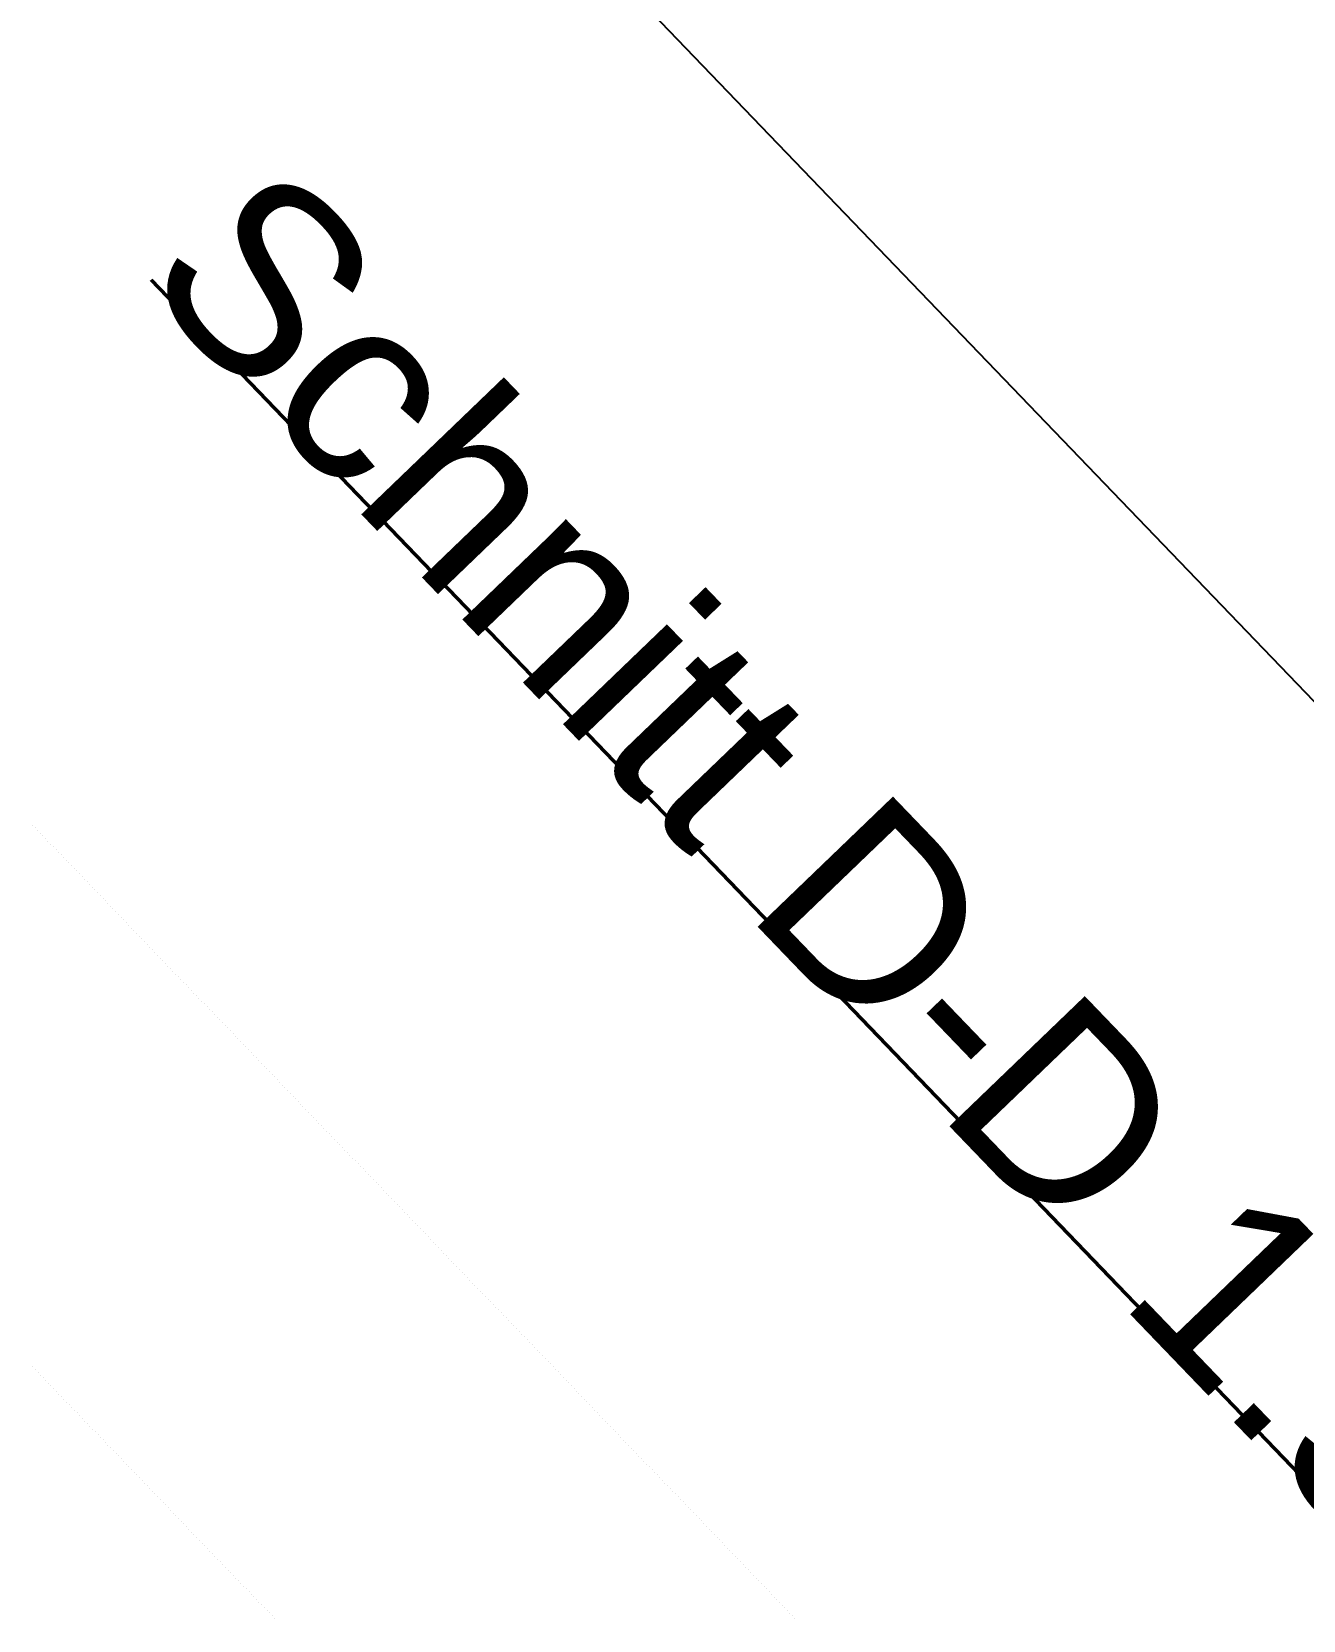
# Model space of a CAD drawing. Header units: metres. Extents: x 2687650.8 to 2687727.1, y 1234407.3 to 1234484.3.
# Drawn here: x 2687705.765 to 2687709.151, y 1234454.457 to 1234458.686 of the extents above; entities that cross this region are included whole.
import ezdxf

# ---------------------------------------------------------------- set-up
doc = ezdxf.new("R2010")
doc.units = ezdxf.units.M
for name, color, linetype in [('PDF_A__RAND', 7, 'Continuous'), ('PDF_E_Text', 7, 'Continuous'), ('PDF_Ebene 2', 7, 'Continuous'), ('PDF_Text', 7, 'Continuous')]:
    doc.layers.add(name, color=color, linetype=linetype)
doc.styles.add('PDF Arial', font='arial.ttf')

# ---------------------------------------------------------------- blocks, each defined once
blk = doc.blocks.new('A$C1c84ec86')
at = {"layer": 'PDF_A__RAND', "lineweight": 25}
blk.add_lwpolyline([(6283.01, 4455.03), (6300.16, 4455.03), (0, 4455.03), (0, 0), (6300.16, 0), (6300.16, 4455.03), (6300.16, 4430.05)], dxfattribs=at)
at = {"layer": 'PDF_E_Text', "lineweight": 50}
blk.add_lwpolyline([(3498.7, 4309.61), (3997.18, 4309.61)], dxfattribs=at)
at = {"layer": 'PDF_Ebene 2', "lineweight": 20}
for points in [[(3581.46, 4186.21), (3581.46, 4186.21)], [(3582.52, 4186.21), (3582.52, 4186.21)], [(3583.37, 4186.21), (3583.37, 4186.21)], [(3584.43, 4186.21), (3584.43, 4186.21)], [(3585.48, 4186.21), (3585.48, 4186.21)], [(3586.54, 4186.21), (3586.54, 4186.21)], [(3587.39, 4186.21), (3587.39, 4186.21)], [(3588.45, 4186.21), (3588.45, 4186.21)], [(3589.51, 4186.21), (3589.51, 4186.21)], [(3590.56, 4186.21), (3590.56, 4186.21)], [(3591.41, 4186.21), (3591.41, 4186.21)], [(3592.47, 4186.21), (3592.47, 4186.21)], [(3593.53, 4186.21), (3593.53, 4186.21)], [(3594.38, 4186.21), (3594.38, 4186.21)], [(3595.43, 4186.21), (3595.43, 4186.21)], [(3596.49, 4186.21), (3596.49, 4186.21)], [(3597.55, 4186.21), (3597.55, 4186.21)], [(3598.4, 4186.21), (3598.4, 4186.21)], [(3599.46, 4186.21), (3599.46, 4186.21)], [(3600.51, 4186.21), (3600.51, 4186.21)], [(3601.57, 4186.21), (3601.57, 4186.21)], [(3602.42, 4186.21), (3602.42, 4186.21)], [(3603.48, 4186.21), (3603.48, 4186.21)], [(3604.54, 4186.21), (3604.54, 4186.21)], [(3605.38, 4186.21), (3605.38, 4186.21)], [(3606.44, 4186.21), (3606.44, 4186.21)], [(3607.5, 4186.21), (3607.5, 4186.21)], [(3608.56, 4186.21), (3608.56, 4186.21)], [(3609.4, 4186.21), (3609.4, 4186.21)], [(3610.46, 4186.21), (3610.46, 4186.21)], [(3611.52, 4186.21), (3611.52, 4186.21)], [(3612.37, 4186.21), (3612.37, 4186.21)], [(3613.43, 4186.21), (3613.43, 4186.21)], [(3614.48, 4186.21), (3614.48, 4186.21)], [(3615.54, 4186.21), (3615.54, 4186.21)], [(3616.39, 4186.21), (3616.39, 4186.21)], [(3617.45, 4186.21), (3617.45, 4186.21)], [(3618.51, 4186.21), (3618.51, 4186.21)], [(3619.56, 4186.21), (3619.56, 4186.21)], [(3620.41, 4186.21), (3620.41, 4186.21)], [(3621.47, 4186.21), (3621.47, 4186.21)], [(3622.53, 4186.21), (3622.53, 4186.21)], [(3623.37, 4186.21), (3623.37, 4186.21)], [(3624.43, 4186.21), (3624.43, 4186.21)], [(3625.49, 4186.21), (3625.49, 4186.21)], [(3626.55, 4186.21), (3626.55, 4186.21)], [(3627.4, 4186.21), (3627.4, 4186.21)], [(3628.45, 4186.21), (3628.45, 4186.21)], [(3629.51, 4186.21), (3629.51, 4186.21)], [(3630.57, 4186.21), (3630.57, 4186.21)], [(3631.42, 4186.21), (3631.42, 4186.21)], [(3632.48, 4186.21), (3632.48, 4186.21)], [(3633.53, 4186.21), (3633.53, 4186.21)], [(3634.38, 4186.21), (3634.38, 4186.21)], [(3635.44, 4186.21), (3635.44, 4186.21)], [(3636.5, 4186.21), (3636.5, 4186.21)], [(3637.56, 4186.21), (3637.56, 4186.21)], [(3638.4, 4186.21), (3638.4, 4186.21)], [(3639.46, 4186.21), (3639.46, 4186.21)], [(3640.52, 4186.21), (3640.52, 4186.21)], [(3641.58, 4186.21), (3641.58, 4186.21)], [(3642.42, 4186.21), (3642.42, 4186.21)], [(3643.48, 4186.21), (3643.48, 4186.21)], [(3644.54, 4186.21), (3644.54, 4186.21)], [(3645.39, 4186.21), (3645.39, 4186.21)], [(3646.45, 4186.21), (3646.45, 4186.21)], [(3647.5, 4186.21), (3647.5, 4186.21)], [(3648.56, 4186.21), (3648.56, 4186.21)], [(3649.41, 4186.21), (3649.41, 4186.21)], [(3650.47, 4186.21), (3650.47, 4186.21)], [(3651.53, 4186.21), (3651.53, 4186.21)], [(3652.37, 4186.21), (3652.37, 4186.21)], [(3653.43, 4186.21), (3653.43, 4186.21)], [(3654.49, 4186.21), (3654.49, 4186.21)], [(3655.55, 4186.21), (3655.55, 4186.21)], [(3656.39, 4186.21), (3656.39, 4186.21)], [(3657.45, 4186.21), (3657.45, 4186.21)], [(3658.51, 4186.21), (3658.51, 4186.21)], [(3659.57, 4186.21), (3659.57, 4186.21)], [(3660.42, 4186.21), (3660.42, 4186.21)], [(3661.47, 4186.21), (3661.47, 4186.21)], [(3662.53, 4186.21), (3662.53, 4186.21)], [(3663.38, 4186.21), (3663.38, 4186.21)], [(3664.44, 4186.21), (3664.44, 4186.21)], [(3665.5, 4186.21), (3665.5, 4186.21)], [(3666.55, 4186.21), (3666.55, 4186.21)], [(3667.4, 4186.21), (3667.4, 4186.21)], [(3668.46, 4186.21), (3668.46, 4186.21)], [(3669.52, 4186.21), (3669.52, 4186.21)], [(3670.58, 4186.21), (3670.58, 4186.21)], [(3671.42, 4186.21), (3671.42, 4186.21)], [(3672.48, 4186.21), (3672.48, 4186.21)], [(3673.54, 4186.21), (3673.54, 4186.21)], [(3674.39, 4186.21), (3674.39, 4186.21)], [(3675.44, 4186.21), (3675.44, 4186.21)], [(3676.5, 4186.21), (3676.5, 4186.21)], [(3677.56, 4186.21), (3677.56, 4186.21)], [(3678.41, 4186.21), (3678.41, 4186.21)], [(3679.47, 4186.21), (3679.47, 4186.21)], [(3680.52, 4186.21), (3680.52, 4186.21)], [(3681.58, 4186.21), (3681.58, 4186.21)], [(3682.43, 4186.21), (3682.43, 4186.21)], [(3683.49, 4186.21), (3683.49, 4186.21)], [(3684.55, 4186.21), (3684.55, 4186.21)], [(3685.39, 4186.21), (3685.39, 4186.21)], [(3686.45, 4186.21), (3686.45, 4186.21)], [(3687.51, 4186.21), (3687.51, 4186.21)], [(3688.57, 4186.21), (3688.57, 4186.21)], [(3689.42, 4186.21), (3689.42, 4186.21)], [(3690.47, 4186.21), (3690.47, 4186.21)], [(3691.53, 4186.21), (3691.53, 4186.21)], [(3692.38, 4186.21), (3692.38, 4186.21)], [(3693.44, 4186.21), (3693.44, 4186.21)], [(3694.5, 4186.21), (3694.5, 4186.21)], [(3695.55, 4186.21), (3695.55, 4186.21)], [(3696.4, 4186.21), (3696.4, 4186.21)], [(3697.46, 4186.21), (3697.46, 4186.21)], [(3698.52, 4186.21), (3698.52, 4186.21)], [(3699.58, 4186.21), (3699.58, 4186.21)], [(3700.42, 4186.21), (3700.42, 4186.21)], [(3701.48, 4186.21), (3701.48, 4186.21)], [(3702.54, 4186.21), (3702.54, 4186.21)], [(3703.39, 4186.21), (3703.39, 4186.21)], [(3704.44, 4186.21), (3704.44, 4186.21)], [(3705.5, 4186.21), (3705.5, 4186.21)], [(3706.56, 4186.21), (3706.56, 4186.21)], [(3707.41, 4186.21), (3707.41, 4186.21)], [(3708.47, 4186.21), (3708.47, 4186.21)], [(3709.52, 4186.21), (3709.52, 4186.21)], [(3710.58, 4186.21), (3710.58, 4186.21)], [(3711.43, 4186.21), (3711.43, 4186.21)], [(3712.49, 4186.21), (3712.49, 4186.21)], [(3713.55, 4186.21), (3713.55, 4186.21)], [(3714.39, 4186.21), (3714.39, 4186.21)], [(3715.45, 4186.21), (3715.45, 4186.21)], [(3716.51, 4186.21), (3716.51, 4186.21)], [(3717.57, 4186.21), (3717.57, 4186.21)], [(3718.41, 4186.21), (3718.41, 4186.21)], [(3719.47, 4186.21), (3719.47, 4186.21)], [(3720.53, 4186.21), (3720.53, 4186.21)], [(3721.59, 4186.21), (3721.59, 4186.21)], [(3722.44, 4186.21), (3722.44, 4186.21)], [(3723.49, 4186.21), (3723.49, 4186.21)], [(3724.55, 4186.21), (3724.55, 4186.21)], [(3725.4, 4186.21), (3725.4, 4186.21)], [(3726.46, 4186.21), (3726.46, 4186.21)], [(3727.52, 4186.21), (3727.52, 4186.21)], [(3728.57, 4186.21), (3728.57, 4186.21)], [(3729.42, 4186.21), (3729.42, 4186.21)], [(3730.48, 4186.21), (3730.48, 4186.21)], [(3731.54, 4186.21), (3731.54, 4186.21)], [(3732.38, 4186.21), (3732.38, 4186.21)], [(3733.44, 4186.21), (3733.44, 4186.21)], [(3734.5, 4186.21), (3734.5, 4186.21)], [(3735.56, 4186.21), (3735.56, 4186.21)], [(3736.41, 4186.21), (3736.41, 4186.21)], [(3737.46, 4186.21), (3737.46, 4186.21)], [(3738.52, 4186.21), (3738.52, 4186.21)], [(3739.58, 4186.21), (3739.58, 4186.21)], [(3740.43, 4186.21), (3740.43, 4186.21)], [(3741.49, 4186.21), (3741.49, 4186.21)], [(3742.54, 4186.21), (3742.54, 4186.21)], [(3743.39, 4186.21), (3743.39, 4186.21)], [(3744.45, 4186.21), (3744.45, 4186.21)], [(3745.51, 4186.21), (3745.51, 4186.21)], [(3746.57, 4186.21), (3746.57, 4186.21)], [(3747.41, 4186.21), (3747.41, 4186.21)], [(3748.47, 4186.21), (3748.47, 4186.21)], [(3749.53, 4186.21), (3749.53, 4186.21)], [(3750.59, 4186.21), (3750.59, 4186.21)], [(3751.43, 4186.21), (3751.43, 4186.21)], [(3752.49, 4186.21), (3752.49, 4186.21)], [(3753.55, 4186.21), (3753.55, 4186.21)], [(3754.4, 4186.21), (3754.4, 4186.21)], [(3755.46, 4186.21), (3755.46, 4186.21)], [(3756.51, 4186.21), (3756.51, 4186.21)], [(3757.57, 4186.21), (3757.57, 4186.21)], [(3758.42, 4186.21), (3758.42, 4186.21)], [(3759.48, 4186.21), (3759.48, 4186.21)], [(3760.54, 4186.21), (3760.54, 4186.21)], [(3761.59, 4186.21), (3761.59, 4186.21)], [(3762.44, 4186.21), (3762.44, 4186.21)], [(3763.5, 4186.21), (3763.5, 4186.21)], [(3764.56, 4186.21), (3764.56, 4186.21)], [(3765.4, 4186.21), (3765.4, 4186.21)], [(3766.46, 4186.21), (3766.46, 4186.21)], [(3767.52, 4186.21), (3767.52, 4186.21)], [(3768.58, 4186.21), (3768.58, 4186.21)], [(3769.43, 4186.21), (3769.43, 4186.21)], [(3770.48, 4186.21), (3770.48, 4186.21)], [(3771.54, 4186.21), (3771.54, 4186.21)], [(3772.39, 4186.21), (3772.39, 4186.21)], [(3773.45, 4186.21), (3773.45, 4186.21)], [(3774.51, 4186.21), (3774.51, 4186.21)], [(3775.56, 4186.21), (3775.56, 4186.21)], [(3776.41, 4186.21), (3776.41, 4186.21)], [(3777.47, 4186.21), (3777.47, 4186.21)], [(3778.53, 4186.21), (3778.53, 4186.21)], [(3779.59, 4186.21), (3779.59, 4186.21)], [(3780.43, 4186.21), (3780.43, 4186.21)], [(3781.49, 4186.21), (3781.49, 4186.21)], [(3782.55, 4186.21), (3782.55, 4186.21)], [(3783.4, 4186.21), (3783.4, 4186.21)], [(3784.46, 4186.21), (3784.46, 4186.21)], [(3785.51, 4186.21), (3785.51, 4186.21)], [(3786.57, 4186.21), (3786.57, 4186.21)], [(3787.42, 4186.21), (3787.42, 4186.21)], [(3788.48, 4186.21), (3788.48, 4186.21)], [(3789.54, 4186.21), (3789.54, 4186.21)], [(3790.59, 4186.21), (3790.59, 4186.21)], [(3791.44, 4186.21), (3791.44, 4186.21)], [(3792.5, 4186.21), (3792.5, 4186.21)], [(3793.56, 4186.21), (3793.56, 4186.21)], [(3794.4, 4186.21), (3794.4, 4186.21)], [(3795.46, 4186.21), (3795.46, 4186.21)], [(3796.52, 4186.21), (3796.52, 4186.21)], [(3797.58, 4186.21), (3797.58, 4186.21)], [(3798.43, 4186.21), (3798.43, 4186.21)], [(3799.48, 4186.21), (3799.48, 4186.21)], [(3800.54, 4186.21), (3800.54, 4186.21)], [(3801.6, 4186.21), (3801.6, 4186.21)], [(3802.45, 4186.21), (3802.45, 4186.21)], [(3803.51, 4186.21), (3803.51, 4186.21)], [(3804.56, 4186.21), (3804.56, 4186.21)], [(3805.41, 4186.21), (3805.41, 4186.21)], [(3806.47, 4186.21), (3806.47, 4186.21)], [(3807.53, 4186.21), (3807.53, 4186.21)], [(3808.59, 4186.21), (3808.59, 4186.21)], [(3809.43, 4186.21), (3809.43, 4186.21)], [(3810.49, 4186.21), (3810.49, 4186.21)], [(3811.55, 4186.21), (3811.55, 4186.21)], [(3812.4, 4186.21), (3812.4, 4186.21)], [(3813.45, 4186.21), (3813.45, 4186.21)], [(3814.51, 4186.21), (3814.51, 4186.21)], [(3815.57, 4186.21), (3815.57, 4186.21)], [(3816.42, 4186.21), (3816.42, 4186.21)], [(3817.48, 4186.21), (3817.48, 4186.21)], [(3818.53, 4186.21), (3818.53, 4186.21)], [(3819.59, 4186.21), (3819.59, 4186.21)], [(3820.44, 4186.21), (3820.44, 4186.21)], [(3821.5, 4186.21), (3821.5, 4186.21)], [(3822.56, 4186.21), (3822.56, 4186.21)], [(3823.4, 4186.21), (3823.4, 4186.21)], [(3824.46, 4186.21), (3824.46, 4186.21)], [(3825.52, 4186.21), (3825.52, 4186.21)], [(3826.58, 4186.21), (3826.58, 4186.21)], [(3827.42, 4186.21), (3827.42, 4186.21)], [(3828.48, 4186.21), (3828.48, 4186.21)], [(3829.54, 4186.21), (3829.54, 4186.21)], [(3830.6, 4186.21), (3830.6, 4186.21)], [(3831.45, 4186.21), (3831.45, 4186.21)], [(3832.5, 4186.21), (3832.5, 4186.21)], [(3833.56, 4186.21), (3833.56, 4186.21)], [(3834.41, 4186.21), (3834.41, 4186.21)], [(3835.47, 4186.21), (3835.47, 4186.21)], [(3836.53, 4186.21), (3836.53, 4186.21)], [(3837.58, 4186.21), (3837.58, 4186.21)], [(3838.43, 4186.21), (3838.43, 4186.21)], [(3839.49, 4186.21), (3839.49, 4186.21)], [(3840.55, 4186.21), (3840.55, 4186.21)], [(3841.61, 4186.21), (3841.61, 4186.21)], [(3842.45, 4186.21), (3842.45, 4186.21)], [(3843.51, 4186.21), (3843.51, 4186.21)], [(3844.57, 4186.21), (3844.57, 4186.21)], [(3845.42, 4186.21), (3845.42, 4186.21)], [(3846.47, 4186.21), (3846.47, 4186.21)], [(3847.53, 4186.21), (3847.53, 4186.21)], [(3848.59, 4186.21), (3848.59, 4186.21)], [(3849.44, 4186.21), (3849.44, 4186.21)], [(3850.5, 4186.21), (3850.5, 4186.21)], [(3851.55, 4186.21), (3851.55, 4186.21)], [(3852.4, 4186.21), (3852.4, 4186.21)], [(3853.46, 4186.21), (3853.46, 4186.21)], [(3854.52, 4186.21), (3854.52, 4186.21)], [(3855.58, 4186.21), (3855.58, 4186.21)], [(3856.42, 4186.21), (3856.42, 4186.21)], [(3857.48, 4186.21), (3857.48, 4186.21)], [(3858.54, 4186.21), (3858.54, 4186.21)], [(3859.6, 4186.21), (3859.6, 4186.21)], [(3860.44, 4186.21), (3860.44, 4186.21)], [(3861.5, 4186.21), (3861.5, 4186.21)], [(3862.56, 4186.21), (3862.56, 4186.21)], [(3863.41, 4186.21), (3863.41, 4186.21)], [(3864.47, 4186.21), (3864.47, 4186.21)], [(3865.52, 4186.21), (3865.52, 4186.21)], [(3866.58, 4186.21), (3866.58, 4186.21)], [(3867.43, 4186.21), (3867.43, 4186.21)], [(3868.49, 4186.21), (3868.49, 4186.21)], [(3869.55, 4186.21), (3869.55, 4186.21)], [(3870.6, 4186.21), (3870.6, 4186.21)], [(3871.45, 4186.21), (3871.45, 4186.21)], [(3872.51, 4186.21), (3872.51, 4186.21)], [(3873.57, 4186.21), (3873.57, 4186.21)], [(3874.42, 4186.21), (3874.42, 4186.21)], [(3685.39, 4086.3), (3685.39, 4086.3)], [(3686.45, 4086.3), (3686.45, 4086.3)], [(3687.51, 4086.3), (3687.51, 4086.3)], [(3688.57, 4086.3), (3688.57, 4086.3)], [(3689.42, 4086.3), (3689.42, 4086.3)], [(3690.47, 4086.3), (3690.47, 4086.3)], [(3691.53, 4086.3), (3691.53, 4086.3)], [(3692.38, 4086.3), (3692.38, 4086.3)], [(3693.44, 4086.3), (3693.44, 4086.3)], [(3694.5, 4086.3), (3694.5, 4086.3)], [(3695.55, 4086.3), (3695.55, 4086.3)], [(3696.4, 4086.3), (3696.4, 4086.3)], [(3697.46, 4086.3), (3697.46, 4086.3)], [(3698.52, 4086.3), (3698.52, 4086.3)], [(3699.58, 4086.3), (3699.58, 4086.3)], [(3700.42, 4086.3), (3700.42, 4086.3)], [(3701.48, 4086.3), (3701.48, 4086.3)], [(3702.54, 4086.3), (3702.54, 4086.3)], [(3703.39, 4086.3), (3703.39, 4086.3)], [(3704.44, 4086.3), (3704.44, 4086.3)], [(3705.5, 4086.3), (3705.5, 4086.3)], [(3706.56, 4086.3), (3706.56, 4086.3)], [(3707.41, 4086.3), (3707.41, 4086.3)], [(3708.47, 4086.3), (3708.47, 4086.3)], [(3709.52, 4086.3), (3709.52, 4086.3)], [(3710.58, 4086.3), (3710.58, 4086.3)], [(3711.43, 4086.3), (3711.43, 4086.3)], [(3712.49, 4086.3), (3712.49, 4086.3)], [(3713.55, 4086.3), (3713.55, 4086.3)], [(3714.39, 4086.3), (3714.39, 4086.3)], [(3715.45, 4086.3), (3715.45, 4086.3)], [(3716.51, 4086.3), (3716.51, 4086.3)], [(3717.57, 4086.3), (3717.57, 4086.3)], [(3718.41, 4086.3), (3718.41, 4086.3)], [(3719.47, 4086.3), (3719.47, 4086.3)], [(3720.53, 4086.3), (3720.53, 4086.3)], [(3721.59, 4086.3), (3721.59, 4086.3)], [(3722.44, 4086.3), (3722.44, 4086.3)], [(3723.49, 4086.3), (3723.49, 4086.3)], [(3724.55, 4086.3), (3724.55, 4086.3)], [(3725.4, 4086.3), (3725.4, 4086.3)], [(3726.46, 4086.3), (3726.46, 4086.3)], [(3727.52, 4086.3), (3727.52, 4086.3)], [(3728.57, 4086.3), (3728.57, 4086.3)], [(3729.42, 4086.3), (3729.42, 4086.3)], [(3730.48, 4086.3), (3730.48, 4086.3)], [(3731.54, 4086.3), (3731.54, 4086.3)], [(3732.38, 4086.3), (3732.38, 4086.3)], [(3733.44, 4086.3), (3733.44, 4086.3)], [(3734.5, 4086.3), (3734.5, 4086.3)], [(3735.56, 4086.3), (3735.56, 4086.3)], [(3736.41, 4086.3), (3736.41, 4086.3)], [(3737.46, 4086.3), (3737.46, 4086.3)], [(3738.52, 4086.3), (3738.52, 4086.3)], [(3739.58, 4086.3), (3739.58, 4086.3)], [(3740.43, 4086.3), (3740.43, 4086.3)], [(3741.49, 4086.3), (3741.49, 4086.3)], [(3742.54, 4086.3), (3742.54, 4086.3)], [(3743.39, 4086.3), (3743.39, 4086.3)], [(3744.45, 4086.3), (3744.45, 4086.3)], [(3745.51, 4086.3), (3745.51, 4086.3)], [(3746.57, 4086.3), (3746.57, 4086.3)], [(3747.41, 4086.3), (3747.41, 4086.3)], [(3748.47, 4086.3), (3748.47, 4086.3)], [(3749.53, 4086.3), (3749.53, 4086.3)], [(3750.59, 4086.3), (3750.59, 4086.3)], [(3751.43, 4086.3), (3751.43, 4086.3)], [(3752.49, 4086.3), (3752.49, 4086.3)], [(3753.55, 4086.3), (3753.55, 4086.3)], [(3754.4, 4086.3), (3754.4, 4086.3)], [(3755.46, 4086.3), (3755.46, 4086.3)], [(3756.51, 4086.3), (3756.51, 4086.3)], [(3757.57, 4086.3), (3757.57, 4086.3)], [(3758.42, 4086.3), (3758.42, 4086.3)], [(3759.48, 4086.3), (3759.48, 4086.3)], [(3760.54, 4086.3), (3760.54, 4086.3)], [(3761.59, 4086.3), (3761.59, 4086.3)], [(3762.44, 4086.3), (3762.44, 4086.3)], [(3763.5, 4086.3), (3763.5, 4086.3)], [(3764.56, 4086.3), (3764.56, 4086.3)], [(3765.4, 4086.3), (3765.4, 4086.3)], [(3766.46, 4086.3), (3766.46, 4086.3)], [(3767.52, 4086.3), (3767.52, 4086.3)], [(3768.58, 4086.3), (3768.58, 4086.3)], [(3769.43, 4086.3), (3769.43, 4086.3)], [(3770.48, 4086.3), (3770.48, 4086.3)], [(3771.54, 4086.3), (3771.54, 4086.3)], [(3772.39, 4086.3), (3772.39, 4086.3)], [(3773.45, 4086.3), (3773.45, 4086.3)], [(3774.51, 4086.3), (3774.51, 4086.3)], [(3775.56, 4086.3), (3775.56, 4086.3)], [(3776.41, 4086.3), (3776.41, 4086.3)], [(3777.47, 4086.3), (3777.47, 4086.3)], [(3778.53, 4086.3), (3778.53, 4086.3)]]:
    blk.add_lwpolyline(points, dxfattribs=at)
at = {"layer": 'PDF_Text', "insert": (3496.16, 4305.96), "char_height": 50.0002, "attachment_point": 7, "style": 'PDF Arial'}
blk.add_mtext('Schnitt D-D 1:50', dxfattribs=at)

msp = doc.modelspace()

# ---------------------------------------------------------------- block references
at = {"xscale": 0.01, "yscale": 0.01, "zscale": 0.01, "rotation": 313.8734409291175}
msp.add_blockref('A$C1c84ec86', (2687650.7677, 1234453.3784), dxfattribs=at)

doc.saveas('drawing.dxf')
